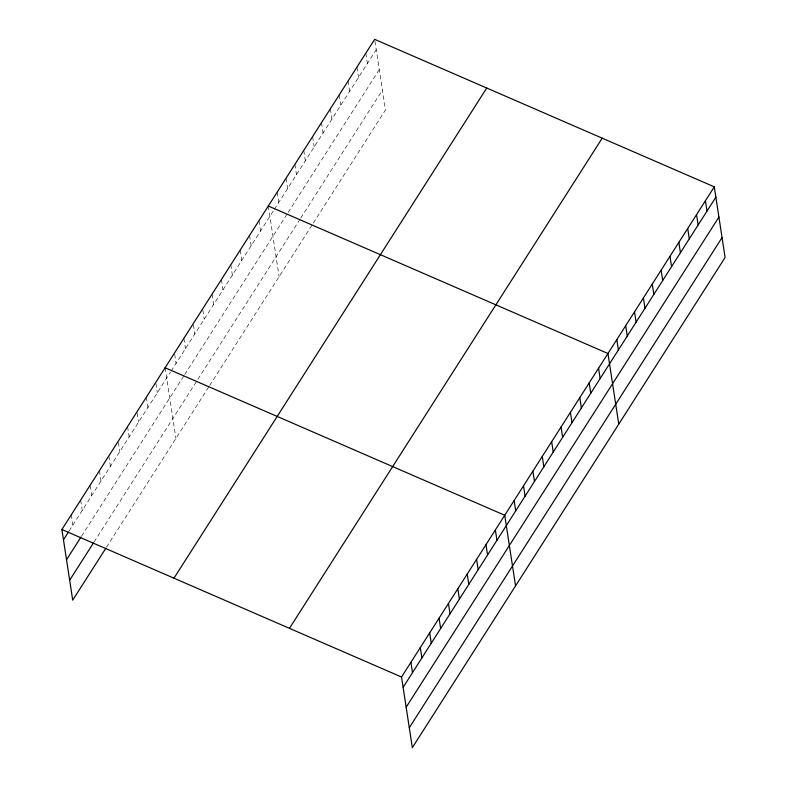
<?xml version="1.0" encoding="UTF-8"?>
<svg xmlns="http://www.w3.org/2000/svg" width="787" height="787" viewBox="0 0 787 787"><rect width="100%" height="100%" fill="white"/><g stroke="black" fill="none" stroke-linecap="round" stroke-linejoin="round"><path stroke-width="0.59" stroke-dasharray="3.94 2.95" d="M69.108 531.009L170.445 372.192M171.064 371.218L273.699 210.375M274.329 209.381L376.235 49.67M81.533 536.213L184.119 375.438M184.748 374.455L287.501 213.415M288.14 212.421L379.285 69.571M94.056 542.017L197.271 380.259M197.891 379.275L300.142 219.042M300.772 218.048L382.423 90.082M106.491 547.211L209.076 386.437M209.696 385.453L312.675 224.069M313.315 223.075L385.473 109.983L374.661 39.35M365.798 53.241L367.381 63.56M356.934 67.121L358.518 77.441M348.08 81.012L349.654 91.331M339.217 94.902L340.791 105.222M330.353 108.793L331.927 119.112M321.49 122.674L323.073 132.993M312.626 136.564L314.21 146.884M303.772 150.455L305.346 160.774M294.909 164.345L296.483 174.665M286.045 178.226L287.619 188.546M277.181 192.117L278.765 202.436M268.318 206.007L279.129 276.64M258.943 220.714L260.517 231.034M249.558 235.411L251.132 245.731M240.173 250.118L241.757 260.438M230.788 264.825L232.372 275.145M221.413 279.533L222.987 289.852M212.028 294.24L213.602 304.549M202.82 310.088L204.217 319.256M193.435 324.795L194.842 333.963M183.873 338.351L185.457 348.671M174.665 354.199L176.072 363.378M165.113 367.765L175.924 438.398M155.905 383.613L157.311 392.782M146.343 397.169L147.926 407.489M137.135 413.018L138.542 422.196M127.583 426.584L129.157 436.903M118.375 442.432L119.772 451.6M108.813 455.988L110.396 466.307M99.428 470.695L101.011 481.014M90.052 485.402L91.626 495.721M80.668 500.109L82.242 510.419M71.283 514.806L72.866 525.126"/><path stroke-width="1.18" d="M105.861 548.195L72.709 600.147L61.898 529.513L374.661 39.35L714.291 186.853L725.102 257.487L412.339 747.65L401.527 677.017L714.291 186.853M63.481 539.833L68.479 531.992M66.521 559.734L80.913 537.187M69.659 580.245L93.437 542.991M173.976 578.189L486.74 88.026M289.449 628.341L602.212 138.178M403.111 687.336L715.875 197.173M406.151 707.238L718.915 217.074M409.289 727.749L722.053 237.585M268.318 206.007L607.957 353.511L618.759 424.144M165.113 367.765L504.742 515.259L515.554 585.892M61.898 529.513L401.527 677.017M705.427 200.734L707.011 211.054M696.564 214.625L698.148 224.944M687.71 228.515L689.284 238.835M678.847 242.406L680.421 252.725M669.983 256.287L671.567 266.606M661.119 270.177L662.703 280.497M652.256 284.068L653.84 294.387M643.402 297.958L644.976 308.268M634.538 311.839L636.112 322.158M625.675 325.729L627.259 336.049M616.811 339.62L618.395 349.94M598.573 368.208L600.147 378.527M589.188 382.915L590.762 393.234M579.803 397.622L581.386 407.941M570.418 412.329L572.001 422.649M561.042 427.036L562.616 437.346M551.657 441.733L553.231 452.053M542.273 456.44L543.856 466.76M532.888 471.147L534.471 481.467M523.512 485.854L525.086 496.174M514.127 500.552L515.701 510.871M495.357 529.966L496.941 540.285M485.973 544.673L487.556 554.992M476.597 559.38L478.171 569.69M467.212 574.077L468.786 584.397M457.827 588.784L459.411 599.104M448.442 603.491L450.026 613.811M439.057 618.198L440.641 628.518M429.682 632.905L431.256 643.215M420.297 647.603L421.871 657.922M410.912 662.31L412.496 672.629"/></g></svg>
